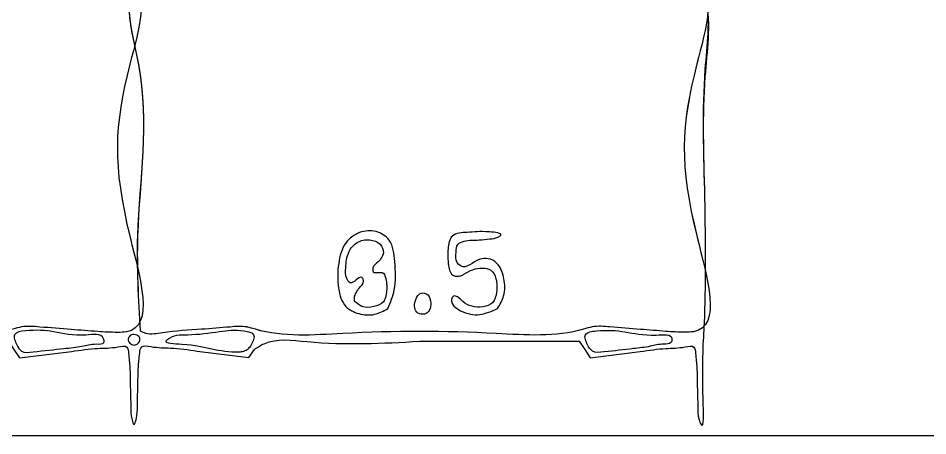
# Model space of a CAD drawing. Extents: x 15.9 to 97.5, y 243.5 to 291.3.
# Drawn here: x 61.35 to 81.72, y 243.53 to 252.88 of the extents above; entities that cross this region are included whole.
import ezdxf

# ---------------------------------------------------------------- set-up
doc = ezdxf.new("R2010")
doc.units = 0
for name, color, linetype in [('black', 7, 'CONTINUOUS'), ('blue', 7, 'CONTINUOUS'), ('red', 7, 'CONTINUOUS')]:
    doc.layers.add(name, color=color, linetype=linetype)

msp = doc.modelspace()

# ---------------------------------------------------------------- linework, layer by layer
at = {"layer": 'black', "color": 7}
for points in [[(15.851808, 267.403162), (15.851808, 291.279162), (56.661142, 291.279162), (97.470476, 291.279162), (97.470476, 267.403162), (97.470476, 243.527163), (56.661142, 243.527163), (15.851808, 243.527163)], [(68.882551, 246.535987)], [(69.629615, 246.376603)], [(70.588818, 246.490481)], [(72.084991, 246.376597)], [(64.083594, 245.869629)]]:
    msp.add_lwpolyline(points, close=True, dxfattribs=at)
for points in [[(50.117303, 245.425324), (51.27545, 245.279832), (51.396296, 245.461837), (51.517142, 245.643841), (56.322488, 245.643841), (61.127835, 245.643841), (61.250935, 245.458441), (61.374035, 245.273042), (62.53734, 245.417348)], [(70.334829, 245.643846), (73.912509, 245.643846), (74.03674, 245.456742), (74.160971, 245.26964), (75.281254, 245.415377)], [(65.35731, 245.425329), (66.515457, 245.279837), (66.636304, 245.461842)]]:
    msp.add_lwpolyline(points, dxfattribs=at)
for points, knots in [([(48.843596, 245.869602), (48.805801, 246.586718), (48.699344, 248.606623), (49.185115, 251.117949), (48.366723, 253.49045), (48.909653, 254.022639), (48.917951, 254.09072), (48.901771, 254.16155), (48.856653, 254.287542), (49.017854, 254.250603), (49.072438, 254.127151), (49.248554, 254.003281), (49.5765, 253.991019), (50.020866, 253.978491), (50.456846, 253.991155), (50.802329, 254.002258), (50.943809, 254.13679), (51.040991, 254.240235), (51.158038, 254.294621), (51.284819, 254.322914), (51.4116, 254.294621), (51.528648, 254.240234), (51.625825, 254.136793), (51.767335, 254.002232), (52.112545, 253.991361), (52.551371, 253.976902), (52.989034, 253.995533), (53.331503, 253.996239), (53.499271, 254.16217), (53.879851, 254.312577), (54.866444, 254.239838), (56.364819, 254.31604), (57.863193, 254.23984), (58.849788, 254.312574), (59.230365, 254.162171), (59.398139, 253.996235), (59.74056, 253.995561), (60.178603, 253.976693), (60.616095, 253.991983), (60.963803, 254.001301), (61.131696, 254.169544), (61.305789, 254.317169), (61.582252, 254.318525), (61.755087, 254.172447), (61.911936, 254.01712), (62.190657, 253.978881), (62.517327, 253.951575), (62.879444, 253.947305), (63.176166, 253.961023), (63.405379, 253.998848), (63.556234, 254.052144), (63.681665, 254.058709), (64.354898, 253.604349), (63.515375, 250.932037), (63.434281, 249.128956), (64.452542, 245.861142), (63.484596, 245.838861), (63.080629, 245.862683), (62.496497, 245.912809), (61.934184, 245.95193), (61.487791, 245.994764), (60.46201, 245.6675), (57.928683, 245.916386), (54.719435, 245.924834), (52.185264, 245.657917), (51.174837, 245.99144), (50.763966, 245.954626), (50.135546, 245.902024), (49.51515, 245.871827), (49.038617, 245.779077), (48.883669, 245.851048), (48.843598, 245.86966)], [0, 0, 0, 0, 2.131708, 6.004398, 8.113401, 8.167778, 8.23154, 8.302195, 8.412764, 8.488841, 8.662814, 8.821884, 9.099927, 9.622954, 10.160049, 10.434266, 10.603779, 10.726075, 10.859054, 10.983732, 11.10841, 11.241389, 11.363684, 11.533199, 11.807416, 12.344511, 12.869743, 13.147138, 13.307591, 13.552933, 14.350335, 16.212278, 18.074221, 18.871622, 19.116964, 19.277418, 19.554813, 20.080044, 20.617139, 20.891356, 21.06087, 21.310555, 21.560311, 21.808869, 21.971229, 22.210042, 22.614481, 22.971202, 23.290825, 23.506686, 23.662907, 23.773772, 23.864794, 26.01721, 29.894454, 32.014635, 32.215755, 32.659822, 33.252147, 33.96109, 34.366715, 34.570757, 37.166187, 41.786394, 44.381754, 44.577089, 44.952209, 45.595863, 46.473391, 46.848736, 46.979662, 46.979662, 46.979662, 46.979662]), ([(64.083596, 245.869596), (64.045801, 246.586712), (63.939344, 248.606617), (64.425115, 251.117943), (63.606723, 253.490444), (64.149653, 254.022633), (64.157951, 254.090714), (64.141771, 254.161544), (64.096653, 254.287536), (64.257854, 254.250597), (64.312438, 254.127145), (64.488554, 254.003275), (64.8165, 253.991013), (65.260866, 253.978486), (65.696847, 253.991149), (66.042329, 254.002252), (66.18381, 254.136784), (66.280992, 254.240229), (66.398038, 254.294615), (66.524819, 254.322908), (66.6516, 254.294615), (66.768648, 254.240229), (66.865825, 254.136786), (67.007332, 254.002234), (67.352568, 253.991287), (67.791724, 253.9774), (68.230435, 253.994089), (68.572385, 253.998352), (68.729085, 254.146506), (68.958569, 254.297345), (69.532154, 254.261811), (70.334819, 254.306424), (71.137483, 254.261811), (71.711069, 254.297343), (71.940552, 254.146506), (72.097259, 253.998351), (72.439159, 253.994116), (72.878252, 253.97719), (73.316072, 253.991909), (73.663805, 254.001303), (73.831695, 254.169536), (74.005789, 254.317164), (74.282252, 254.318519), (74.455088, 254.172441), (74.611937, 254.017114), (74.890658, 253.978875), (75.217327, 253.951569), (75.579444, 253.947299), (75.876166, 253.961017), (76.105379, 253.998842), (76.256235, 254.052138), (76.381664, 254.058703), (77.054369, 253.60473), (76.213036, 250.932535), (76.130449, 249.134866), (77.157614, 245.863407), (76.19938, 245.84284), (75.809275, 245.8667), (75.24468, 245.915827), (74.700601, 245.954143), (74.266624, 245.995606), (73.451526, 245.725843), (71.540413, 245.877839), (69.131697, 245.879217), (67.221863, 245.722868), (66.41488, 245.99165), (66.003934, 245.954449), (65.375554, 245.902061), (64.755143, 245.871788), (64.278613, 245.779046), (64.123665, 245.851017), (64.083594, 245.869629)], [0, 0, 0, 0, 2.131708, 6.004398, 8.113401, 8.167778, 8.23154, 8.302195, 8.412764, 8.488841, 8.662814, 8.821884, 9.099927, 9.622954, 10.160049, 10.434266, 10.60378, 10.726075, 10.859055, 10.983732, 11.10841, 11.241389, 11.363684, 11.533199, 11.807416, 12.344511, 12.871351, 13.148285, 13.3098, 13.501142, 13.957313, 14.950858, 15.944402, 16.400573, 16.591915, 16.753431, 17.030364, 17.557203, 18.094298, 18.368515, 18.53803, 18.787715, 19.037471, 19.286029, 19.448389, 19.687201, 20.09164, 20.448361, 20.767984, 20.983845, 21.140067, 21.250931, 21.341953, 23.492426, 27.369801, 29.488914, 29.682506, 30.111166, 30.68345, 31.36981, 31.763255, 31.964278, 33.923731, 37.362346, 39.32167, 39.517004, 39.892124, 40.535778, 41.413306, 41.788651, 41.919576, 41.919576, 41.919576, 41.919576]), ([(75.281254, 245.415377), (75.477279, 245.44345), (75.819583, 245.492473), (76.179742, 245.487564), (76.50177, 245.563294), (76.525486, 245.297869), (76.555556, 245.025084), (76.554185, 244.617828), (76.572829, 244.22481), (76.56498, 243.955193), (76.717512, 243.590672), (76.650689, 245.164207), (76.753448, 246.154288), (76.744915, 248.902958), (76.645704, 251.281388), (76.900548, 252.894203), (76.65795, 253.842201), (76.849984, 254.022531), (76.857882, 254.090779), (76.841819, 254.16159), (76.796708, 254.287372), (76.957875, 254.251344), (77.050381, 254.035873), (78.005807, 254.029234), (80.122801, 253.975218), (83.587631, 253.957854), (87.342824, 254.173792), (89.178517, 253.78676), (90.687996, 254.164973), (90.652092, 253.638431), (90.629213, 253.232304), (90.543333, 252.587732), (90.514845, 252.027494), (90.403844, 251.548587), (90.561586, 251.384859), (90.701831, 251.199615), (90.675664, 250.725295), (90.697565, 250.147898), (90.711305, 249.472441), (90.703234, 249.15696), (90.781749, 248.781764), (90.86057, 249.155233), (90.85228, 249.469475), (90.867396, 250.158692), (90.885945, 250.736445), (90.863504, 251.240772), (91.00166, 251.372126), (91.048549, 251.416707)], [0, 0, 0, 0, 0.578865, 1.010832, 1.203765, 1.348872, 1.669832, 2.100537, 2.543173, 2.837753, 2.952778, 3.531092, 5.23554, 8.029917, 10.746217, 12.509956, 13.156647, 13.211024, 13.274785, 13.345441, 13.455996, 13.53215, 13.706341, 14.129766, 15.992949, 20.55558, 24.412833, 26.617344, 27.342166, 27.551943, 28.015013, 28.632812, 29.448492, 29.797102, 29.942198, 30.103922, 30.483293, 31.275804, 31.930497, 32.351866, 32.507106, 32.661693, 33.081027, 33.732322, 34.565752, 34.932073, 35.120277, 35.120277, 35.120277, 35.120277]), ([(69.629651, 246.376607), (69.685948, 246.514628), (69.823249, 246.851243), (69.786847, 247.374292), (69.740461, 247.904375), (69.36124, 248.140081), (68.98027, 248.108377), (68.622812, 247.851393), (68.501358, 247.362493), (68.494325, 246.8777), (68.618845, 246.411043), (68.980036, 246.240275), (69.32919, 246.212209), (69.532647, 246.323542), (69.629615, 246.376603)], [0, 0, 0, 0, 0.440892, 1.075272, 1.574528, 1.920406, 2.288095, 2.666305, 3.16067, 3.714705, 4.156982, 4.484943, 4.842061, 5.167251, 5.167251, 5.167251, 5.167251]), ([(72.084985, 246.376604), (72.138742, 246.469232), (72.257483, 246.67383), (72.246327, 247.030662), (72.146525, 247.336066), (71.939667, 247.497328), (71.706737, 247.507912), (71.525392, 247.393654), (71.32716, 247.269947), (71.132269, 247.418441), (71.153732, 247.617841), (71.164343, 247.826406), (71.397801, 247.916005), (71.635911, 247.902079), (71.894845, 247.936715), (72.051686, 247.94872), (72.239606, 248.061155), (71.719168, 248.115921), (71.498953, 248.081504), (71.02497, 248.067554), (70.962818, 247.670815), (70.965937, 247.400069), (71.033564, 247.112715), (71.179047, 247.096696), (71.260161, 247.105658), (71.37289, 247.169889), (71.523244, 247.261662), (71.732914, 247.28915), (71.9632, 247.261536), (72.072636, 247.01456), (72.079074, 246.763447), (72.005611, 246.484844), (71.749861, 246.400811), (71.513365, 246.404408), (71.313637, 246.51059), (71.221055, 246.630889), (71.087526, 246.679088), (71.007937, 246.486938), (71.300258, 246.272895), (71.684518, 246.197992), (71.953869, 246.318119), (72.084991, 246.376597)], [0, 0, 0, 0, 0.315954, 0.697886, 1.03053, 1.247491, 1.441493, 1.683403, 1.899071, 2.058033, 2.29612, 2.470184, 2.626166, 2.962469, 3.208842, 3.387827, 3.467744, 3.732455, 4.227739, 4.572511, 4.871085, 5.249977, 5.498373, 5.578393, 5.662865, 5.741199, 5.96309, 6.183982, 6.373675, 6.601811, 6.899541, 7.153705, 7.378834, 7.637379, 7.859957, 8.016417, 8.114207, 8.196643, 8.520917, 8.961287, 9.379013, 9.379013, 9.379013, 9.379013]), ([(68.882558, 246.535971), (68.878796, 246.56562), (68.870247, 246.632999), (68.91308, 246.737059), (68.98981, 246.85199), (69.106278, 246.94761), (69.044546, 247.122179), (68.9118, 247.008261), (68.782699, 246.917316), (68.671095, 247.09232), (68.684956, 247.324024), (68.71103, 247.627311), (68.922084, 247.886881), (69.209808, 247.937686), (69.46413, 247.855327), (69.565155, 247.61018), (69.429439, 247.427046), (69.285149, 247.335756), (69.283135, 247.167673), (69.415967, 247.187004), (69.524905, 247.189951), (69.587819, 247.070312), (69.601799, 246.933829), (69.604507, 246.774323), (69.581261, 246.638541), (69.516773, 246.478896), (69.304089, 246.407056), (69.057484, 246.387753), (68.935054, 246.491497), (68.882551, 246.535987)], [0, 0, 0, 0, 0.088514, 0.201156, 0.324222, 0.51274, 0.597223, 0.747472, 0.886702, 1.005377, 1.248973, 1.603513, 1.890434, 2.178374, 2.431743, 2.632309, 2.866693, 3.042493, 3.132776, 3.258677, 3.350065, 3.447127, 3.614791, 3.772825, 3.919725, 4.029941, 4.268055, 4.533675, 4.733111, 4.733111, 4.733111, 4.733111]), ([(70.588818, 246.490481), (70.579807, 246.565151), (70.564279, 246.693828), (70.345112, 246.760266), (70.237324, 246.578329), (70.2099, 246.409597), (70.289713, 246.250808), (70.431538, 246.238117), (70.531604, 246.290005), (70.581048, 246.381475), (70.586065, 246.451861), (70.588818, 246.490481)], [0, 0, 0, 0, 0.207537, 0.357644, 0.546174, 0.737317, 0.872922, 1.02125, 1.1058, 1.200915, 1.316548, 1.316548, 1.316548, 1.316548]), ([(66.636304, 245.461842), (66.708315, 245.508641), (67.052923, 245.732597), (68.375479, 245.536682), (69.512389, 245.598864), (70.334829, 245.643846)], [0, 0, 0, 0, 0.254273, 1.216817, 3.734166, 3.734166, 3.734166, 3.734166]), ([(62.53734, 245.417348), (62.740838, 245.445455), (63.096014, 245.494511), (63.468763, 245.486593), (63.800593, 245.565322), (63.825643, 245.298504), (63.85527, 245.024018), (63.854682, 244.622695), (63.871343, 244.209145), (63.867585, 243.983124), (63.942494, 243.724467), (64.017396, 243.983125), (64.013696, 244.209122), (64.030107, 244.625427), (64.03064, 245.027869), (64.059208, 245.306069), (64.093855, 245.5698), (64.424614, 245.495217), (64.800174, 245.502208), (65.154605, 245.4533), (65.35731, 245.425329)], [0, 0, 0, 0, 0.600373, 1.047858, 1.246914, 1.392214, 1.713285, 2.144029, 2.586666, 2.881245, 2.99627, 3.111295, 3.405875, 3.848511, 4.286597, 4.605856, 4.751747, 4.95389, 5.402091, 6.000887, 6.000887, 6.000887, 6.000887])]:
    msp.add_open_spline(points, degree=3, knots=knots, dxfattribs=at)
at = {"layer": 'blue', "color": 7}
for points in [[(15.851808, 267.403162), (15.851808, 291.279162), (56.661142, 291.279162), (97.470476, 291.279162), (97.470476, 267.403162), (97.470476, 243.527163), (56.661142, 243.527163), (15.851808, 243.527163)], [(68.882551, 246.535988)], [(69.629615, 246.376604)], [(70.588818, 246.490482)], [(72.084991, 246.376598)]]:
    msp.add_lwpolyline(points, close=True, dxfattribs=at)
for points in [[(64.083702, 245.869598), (64.083596, 245.869597)], [(50.117303, 245.425324), (51.27545, 245.279832), (51.396296, 245.461837), (51.517142, 245.643841), (56.322488, 245.643841), (61.127835, 245.643841), (61.250935, 245.458441), (61.374035, 245.273042), (62.53734, 245.417348)], [(70.334829, 245.643846), (73.912509, 245.643846), (74.03674, 245.456742), (74.160971, 245.26964), (75.281254, 245.415377)], [(65.35731, 245.425329), (66.515457, 245.279837), (66.636304, 245.461842)]]:
    msp.add_lwpolyline(points, dxfattribs=at)
for points, knots in [([(61.674144, 254.273103), (61.73295, 254.199627), (61.845397, 254.059131), (62.167075, 253.963237), (62.514069, 253.955844), (62.884554, 253.946027), (63.178383, 253.961131), (63.405867, 253.998979), (63.556334, 254.052109), (63.681762, 254.058678), (64.354997, 253.604312), (63.515471, 250.93201), (63.43438, 249.128923), (64.452639, 245.86111), (63.484694, 245.838829), (63.080727, 245.862651), (62.496595, 245.912777), (61.934282, 245.951898), (61.487888, 245.994732), (60.462108, 245.667468), (57.928781, 245.916355), (54.719533, 245.924802), (52.185362, 245.657886), (51.174935, 245.991408), (50.764064, 245.954594), (50.135643, 245.901992), (49.515247, 245.871795), (49.038715, 245.779045), (48.883767, 245.851016), (48.843696, 245.869628)], [0, 0, 0, 0, 0.275613, 0.527015, 0.969209, 1.321047, 1.637207, 1.851772, 2.007994, 2.118858, 2.20988, 4.362296, 8.23954, 10.359721, 10.560841, 11.004907, 11.597232, 12.306175, 12.711801, 12.915842, 15.511272, 20.131479, 22.726839, 22.922174, 23.297295, 23.940949, 24.818476, 25.193821, 25.324747, 25.324747, 25.324747, 25.324747]), ([(64.083596, 245.869597), (64.044254, 246.586332), (63.933579, 248.602608), (64.427952, 251.164635), (63.60641, 253.449051), (64.164787, 254.037762), (64.126545, 254.126338), (64.062926, 254.211165), (63.983295, 254.26894), (63.960345, 254.372189), (64.058556, 254.366427), (64.136922, 254.340117), (64.228417, 254.270137), (64.311928, 254.159965), (64.44084, 254.004986), (64.797413, 253.987602), (65.065437, 253.985144), (65.246442, 253.983485)], [0, 0, 0, 0, 2.135769, 6.008219, 8.119462, 8.178543, 8.253692, 8.371522, 8.504479, 8.55159, 8.625379, 8.712114, 8.826837, 8.95273, 9.134123, 9.400485, 9.954536, 9.954536, 9.954536, 9.954536]), ([(74.374153, 254.273098), (74.432959, 254.199622), (74.545406, 254.059126), (74.867084, 253.963232), (75.214078, 253.955839), (75.584562, 253.946022), (75.878392, 253.961126), (76.105875, 253.998974), (76.256344, 254.052104), (76.381771, 254.058673), (77.05448, 253.604696), (76.213141, 250.932507), (76.130556, 249.134835), (77.157721, 245.863376), (76.199487, 245.842809), (75.809382, 245.866669), (75.244788, 245.915796), (74.700709, 245.954112), (74.266732, 245.995575), (73.451633, 245.725812), (71.54052, 245.877808), (69.131805, 245.879187), (67.221971, 245.722837), (66.414988, 245.991619), (66.004042, 245.954418), (65.375662, 245.90203), (64.755251, 245.871757), (64.278721, 245.779015), (64.123773, 245.850986), (64.083702, 245.869598)], [0, 0, 0, 0, 0.275613, 0.527015, 0.969209, 1.321047, 1.637207, 1.851772, 2.007994, 2.118859, 2.209881, 4.360354, 8.237729, 10.356841, 10.550433, 10.979093, 11.551377, 12.237737, 12.631182, 12.832206, 14.791658, 18.230273, 20.189597, 20.38493, 20.760051, 21.403705, 22.281233, 22.656577, 22.787503, 22.787503, 22.787503, 22.787503]), ([(75.281254, 245.415377), (75.477279, 245.44345), (75.819583, 245.492473), (76.179742, 245.487564), (76.50177, 245.563294), (76.525486, 245.297869), (76.555556, 245.025084), (76.554184, 244.617828), (76.572829, 244.22481), (76.56498, 243.955193), (76.717512, 243.590672), (76.650675, 245.164223), (76.753668, 246.154059), (76.743349, 248.965517), (76.646026, 251.353039), (76.879388, 252.999143), (76.683361, 253.854564), (76.865245, 254.037643), (76.826349, 254.126437), (76.763023, 254.211167), (76.683303, 254.268971), (76.660366, 254.372216), (76.75858, 254.366455), (76.837065, 254.340113), (76.928279, 254.270279), (76.977148, 254.20708), (77.002717, 254.174013)], [0, 0, 0, 0, 0.578865, 1.010832, 1.203765, 1.348872, 1.669832, 2.100537, 2.543173, 2.837753, 2.952778, 3.531092, 5.23554, 8.029917, 10.906664, 12.591201, 13.163211, 13.222291, 13.29744, 13.41527, 13.548228, 13.595338, 13.669128, 13.755912, 13.870741, 13.996755, 13.996755, 13.996755, 13.996755]), ([(69.629651, 246.376608), (69.685948, 246.514629), (69.823249, 246.851244), (69.786847, 247.374293), (69.740461, 247.904376), (69.36124, 248.140082), (68.98027, 248.108378), (68.622812, 247.851394), (68.501358, 247.362494), (68.494325, 246.877701), (68.618845, 246.411044), (68.980036, 246.240276), (69.32919, 246.21221), (69.532647, 246.323543), (69.629615, 246.376604)], [0, 0, 0, 0, 0.440892, 1.075272, 1.574528, 1.920406, 2.288095, 2.666305, 3.16067, 3.714705, 4.156982, 4.484943, 4.842061, 5.167251, 5.167251, 5.167251, 5.167251]), ([(72.084985, 246.376605), (72.138742, 246.469233), (72.257483, 246.673831), (72.246327, 247.030663), (72.146525, 247.336067), (71.939667, 247.497329), (71.706737, 247.507913), (71.525392, 247.393655), (71.32716, 247.269948), (71.132269, 247.418442), (71.153732, 247.617842), (71.164343, 247.826407), (71.397801, 247.916006), (71.635911, 247.90208), (71.894845, 247.936716), (72.051686, 247.948721), (72.239606, 248.061156), (71.719168, 248.115922), (71.498953, 248.081505), (71.02497, 248.067555), (70.962818, 247.670816), (70.965937, 247.40007), (71.033564, 247.112716), (71.179047, 247.096697), (71.260161, 247.105659), (71.37289, 247.16989), (71.523244, 247.261663), (71.732914, 247.289151), (71.9632, 247.261537), (72.072636, 247.014561), (72.079074, 246.763448), (72.005611, 246.484845), (71.749861, 246.400812), (71.513365, 246.404409), (71.313637, 246.510591), (71.221055, 246.63089), (71.087526, 246.679089), (71.007937, 246.486939), (71.300258, 246.272896), (71.684518, 246.197993), (71.953869, 246.31812), (72.084991, 246.376598)], [0, 0, 0, 0, 0.315954, 0.697886, 1.03053, 1.247491, 1.441493, 1.683403, 1.899071, 2.058033, 2.29612, 2.470184, 2.626166, 2.962469, 3.208842, 3.387827, 3.467744, 3.732455, 4.227739, 4.572511, 4.871085, 5.249977, 5.498373, 5.578393, 5.662865, 5.741199, 5.96309, 6.183982, 6.373675, 6.601811, 6.899541, 7.153705, 7.378834, 7.637379, 7.859957, 8.016417, 8.114207, 8.196643, 8.520917, 8.961287, 9.379013, 9.379013, 9.379013, 9.379013]), ([(68.882558, 246.535972), (68.878796, 246.565621), (68.870247, 246.633), (68.91308, 246.73706), (68.98981, 246.851991), (69.106278, 246.947611), (69.044546, 247.12218), (68.9118, 247.008262), (68.782699, 246.917317), (68.671095, 247.092321), (68.684956, 247.324025), (68.71103, 247.627312), (68.922084, 247.886882), (69.209808, 247.937687), (69.46413, 247.855328), (69.565155, 247.610181), (69.429439, 247.427047), (69.285149, 247.335757), (69.283135, 247.167674), (69.415967, 247.187005), (69.524905, 247.189952), (69.587819, 247.070313), (69.601799, 246.93383), (69.604507, 246.774324), (69.581261, 246.638542), (69.516773, 246.478897), (69.304089, 246.407057), (69.057484, 246.387754), (68.935054, 246.491498), (68.882551, 246.535988)], [0, 0, 0, 0, 0.088514, 0.201156, 0.324222, 0.51274, 0.597223, 0.747472, 0.886702, 1.005377, 1.248973, 1.603513, 1.890434, 2.178374, 2.431743, 2.632309, 2.866693, 3.042493, 3.132776, 3.258677, 3.350065, 3.447127, 3.614791, 3.772825, 3.919725, 4.029941, 4.268055, 4.533675, 4.733111, 4.733111, 4.733111, 4.733111]), ([(70.588818, 246.490482), (70.579807, 246.565152), (70.564279, 246.693829), (70.345112, 246.760267), (70.237324, 246.57833), (70.2099, 246.409598), (70.289713, 246.250809), (70.431538, 246.238118), (70.531604, 246.290006), (70.581048, 246.381476), (70.586065, 246.451862), (70.588818, 246.490482)], [0, 0, 0, 0, 0.207537, 0.357644, 0.546174, 0.737317, 0.872922, 1.02125, 1.1058, 1.200915, 1.316548, 1.316548, 1.316548, 1.316548]), ([(66.636304, 245.461842), (66.708315, 245.508641), (67.052923, 245.732597), (68.375479, 245.536682), (69.512389, 245.598864), (70.334829, 245.643846)], [0, 0, 0, 0, 0.254273, 1.216817, 3.734166, 3.734166, 3.734166, 3.734166]), ([(62.53734, 245.417348), (62.740838, 245.445455), (63.096014, 245.494511), (63.468763, 245.486593), (63.800593, 245.565322), (63.825643, 245.298504), (63.85527, 245.024018), (63.854682, 244.622695), (63.871343, 244.209145), (63.867585, 243.983124), (63.942494, 243.724467), (64.017396, 243.983125), (64.013696, 244.209122), (64.030107, 244.625427), (64.03064, 245.027869), (64.059208, 245.306069), (64.093855, 245.5698), (64.424614, 245.495217), (64.800174, 245.502208), (65.154605, 245.4533), (65.35731, 245.425329)], [0, 0, 0, 0, 0.600373, 1.047858, 1.246914, 1.392214, 1.713285, 2.144029, 2.586666, 2.881245, 2.99627, 3.111295, 3.405875, 3.848511, 4.286597, 4.605856, 4.751747, 4.95389, 5.402091, 6.000887, 6.000887, 6.000887, 6.000887])]:
    msp.add_open_spline(points, degree=3, knots=knots, dxfattribs=at)
at = {"layer": 'red', "color": 7}
for points in [[(15.851808, 267.403162), (15.851808, 291.279162), (56.661142, 291.279162), (97.470476, 291.279162), (97.470476, 267.403162), (97.470476, 243.527163), (56.661142, 243.527163), (15.851808, 243.527163)], [(64.065862, 245.637983)], [(66.568079, 245.560913)], [(62.370408, 245.481377)], [(75.12618, 245.479963)]]:
    msp.add_lwpolyline(points, close=True, dxfattribs=at)
for points, knots in [([(62.370408, 245.481373), (62.509866, 245.494428), (62.760621, 245.517902), (63.013565, 245.599798), (63.283846, 245.569203), (63.24634, 245.838206), (62.691385, 245.728068), (62.170819, 245.871572), (61.67654, 245.907023), (61.196183, 245.836582), (61.304767, 245.573036), (61.421662, 245.374176), (61.849775, 245.425687), (62.151964, 245.458011), (62.370408, 245.481377)], [0, 0, 0, 0, 0.407497, 0.732708, 0.905604, 0.986238, 1.390088, 2.122224, 2.749907, 3.007499, 3.242013, 3.411531, 3.676691, 4.368353, 4.368353, 4.368353, 4.368353]), ([(64.065859, 245.637979), (64.071565, 245.672282), (64.083654, 245.744968), (63.970135, 245.802466), (63.855437, 245.790859), (63.79332, 245.688763), (63.839535, 245.589563), (63.923159, 245.550406), (63.989979, 245.568639), (64.033256, 245.596155), (64.054981, 245.624025), (64.065862, 245.637983)], [0, 0, 0, 0, 0.094748, 0.200768, 0.32066, 0.413581, 0.509167, 0.613863, 0.659448, 0.712048, 0.764822, 0.764822, 0.764822, 0.764822]), ([(66.568079, 245.560913), (66.608307, 245.646902), (66.688803, 245.818967), (66.265873, 245.918828), (65.819398, 245.856226), (65.24326, 245.775018), (64.849715, 245.799993), (64.556667, 245.589285), (65.257349, 245.575353), (65.615809, 245.472756), (66.123355, 245.384795), (66.400796, 245.409703), (66.502493, 245.467754), (66.546205, 245.529844), (66.568079, 245.560913)], [0, 0, 0, 0, 0.232358, 0.464948, 1.013705, 1.728019, 2.129931, 2.239903, 2.594802, 3.277406, 3.886081, 3.996529, 4.109468, 4.222588, 4.222588, 4.222588, 4.222588]), ([(75.12618, 245.479963), (75.25394, 245.493419), (75.484471, 245.517699), (75.741314, 245.593293), (75.966563, 245.571061), (76.02942, 245.819076), (75.427281, 245.743514), (74.968547, 245.869726), (74.467712, 245.905752), (73.981394, 245.838844), (74.088271, 245.570819), (74.212105, 245.376203), (74.624975, 245.420746), (74.917445, 245.455301), (75.12618, 245.479963)], [0, 0, 0, 0, 0.379547, 0.684857, 0.850182, 0.938343, 1.304441, 2.00717, 2.6455, 2.906463, 3.141386, 3.314031, 3.578284, 4.23702, 4.23702, 4.23702, 4.23702])]:
    msp.add_open_spline(points, degree=3, knots=knots, dxfattribs=at)

doc.saveas('drawing.dxf')
